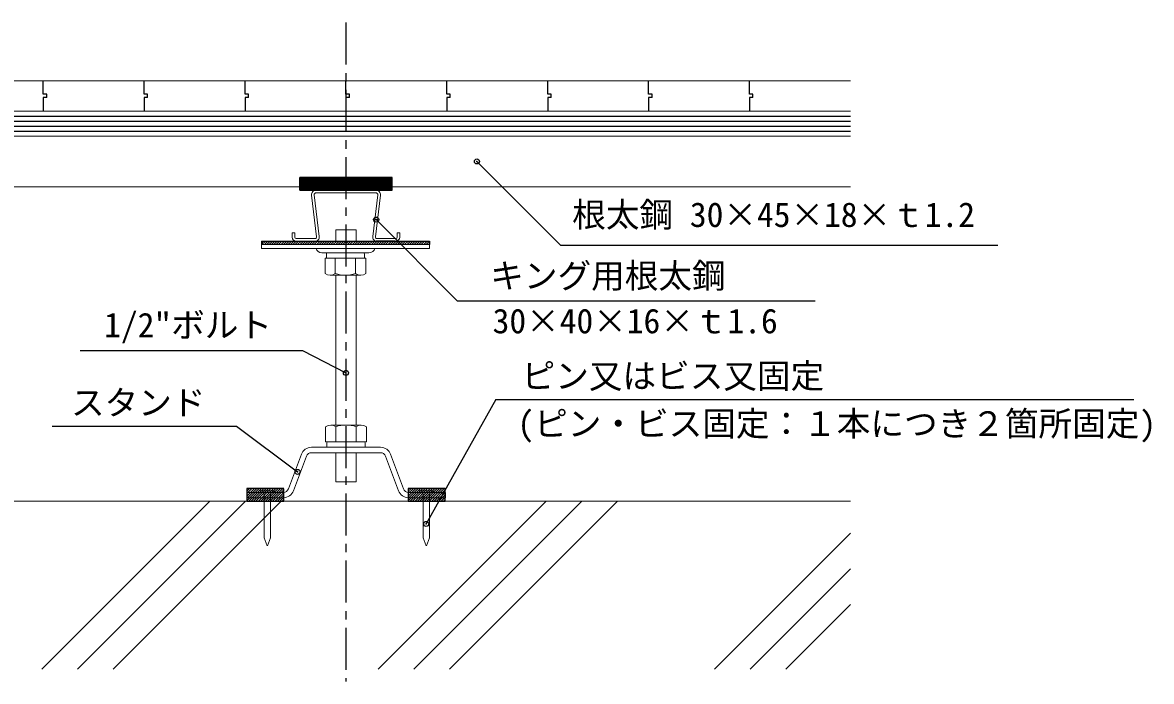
# Model space of a CAD drawing. Units: millimetres, scale not verified. Extents: x -1033 to 1029, y -737 to 700.
# Drawn here: x -572 to 99, y -428 to -36 of the extents above; entities that cross this region are included whole.
import ezdxf
from ezdxf.enums import TextEntityAlignment as Align

# ---------------------------------------------------------------- set-up
doc = ezdxf.new("R2010")
doc.units = ezdxf.units.MM
doc.header["$LTSCALE"] = 5
doc.header["$PDMODE"] = 32
doc.header["$PDSIZE"] = 3
doc.linetypes.add('CHAIN1', pattern=[8, 5, -1, 1, -1])
for name, color, linetype in [('0-0_中心線', 4, 'CHAIN1'), ('0-2_太線１', 3, 'Continuous'), ('0-4_細線', 4, 'Continuous'), ('0-6_文字', 7, 'Continuous')]:
    doc.layers.add(name, color=color, linetype=linetype)
doc.layers.add('0-1_中線', color=7, linetype='Continuous', lineweight=18)
doc.styles.add('ＭＳ ゴシック', font='')
doc.styles.get('ＭＳ ゴシック').set_extended_font_data('MS Gothic')

msp = doc.modelspace()

# ---------------------------------------------------------------- linework, layer by layer
at = {"layer": '0-0_中心線'}
msp.add_line((-380.012, -36.173), (-380.012, -428.024), dxfattribs=at)
at = {"layer": '0-1_中線'}
for p, q in [((-680.012, -70.773), (-80.012, -70.773)), ((-680.012, -88.773), (-80.012, -88.773)), ((-680.012, -103.773), (-80.012, -103.773)), ((-680.012, -133.773), (-407.512, -133.773)), ((-352.512, -133.773), (-80.012, -133.773)), ((-400.496, -138.904), (-397.548, -163.679)), ((-398.907, -138.715), (-395.959, -163.49)), ((-397.715, -135.773), (-362.309, -135.773)), ((-397.715, -137.373), (-380.012, -137.373)), ((-362.309, -137.373), (-380.012, -137.373)), ((-361.117, -138.715), (-364.065, -163.49)), ((-359.529, -138.904), (-362.476, -163.679)), ((-374.012, -159.364), (-386.012, -159.364)), ((-386.012, -166.173), (-386.012, -159.364)), ((-374.012, -166.173), (-374.012, -159.364)), ((-412.029, -161.173), (-410.429, -161.173)), ((-412.029, -163.773), (-412.029, -161.173)), ((-410.429, -161.173), (-410.429, -163.773)), ((-409.629, -164.573), (-398.343, -164.573)), ((-409.629, -166.173), (-398.343, -166.173)), ((-350.395, -164.573), (-361.682, -164.573)), ((-361.682, -166.173), (-350.395, -166.173)), ((-349.595, -161.173), (-349.595, -163.773)), ((-347.995, -161.173), (-349.595, -161.173)), ((-347.995, -161.173), (-347.995, -163.773)), ((-430.325, -168.173), (-330.325, -168.173)), ((-394.325, -173.173), (-380.325, -173.173)), ((-391.675, -173.673), (-391.675, -175.873)), ((-391.175, -173.173), (-369.475, -173.173)), ((-366.325, -173.173), (-380.325, -173.173)), ((-368.975, -173.673), (-368.975, -175.873)), ((-330.325, -168.173), (-330.325, -170.473)), ((-392.45, -176.373), (-392.45, -185.435)), ((-368.201, -176.373), (-392.45, -176.373)), ((-391.175, -176.373), (-369.475, -176.373)), ((-370.325, -176.373), (-390.325, -176.373)), ((-386.388, -185.435), (-386.388, -176.373)), ((-374.263, -185.435), (-374.263, -176.373)), ((-368.201, -185.435), (-368.201, -176.373)), ((-371.232, -186.373), (-389.419, -186.373)), ((-386.012, -186.373), (-386.012, -275.573)), ((-374.012, -186.373), (-374.012, -275.573)), ((-392.137, -276.511), (-392.137, -285.573)), ((-389.105, -275.573), (-370.919, -275.573)), ((-386.074, -276.511), (-386.074, -285.573)), ((-373.95, -276.511), (-373.95, -285.573)), ((-367.888, -285.573), (-367.888, -276.511)), ((-392.137, -285.573), (-367.888, -285.573)), ((-391.362, -288.273), (-391.362, -286.073)), ((-369.162, -285.573), (-390.862, -285.573)), ((-390.012, -285.573), (-370.012, -285.573)), ((-368.662, -288.273), (-368.662, -286.073)), ((-406.565, -292.936), (-414.236, -313.492)), ((-403.567, -294.055), (-411.237, -314.611)), ((-400.569, -288.773), (-380.012, -288.773)), ((-400.569, -291.973), (-380.012, -291.973)), ((-369.162, -288.773), (-390.862, -288.773)), ((-386.012, -291.973), (-386.012, -309.29)), ((-359.455, -288.773), (-380.012, -288.773)), ((-359.455, -291.973), (-380.012, -291.973)), ((-374.012, -291.973), (-374.012, -309.29)), ((-356.457, -294.055), (-348.787, -314.611)), ((-353.459, -292.936), (-345.789, -313.492)), ((-430.753, -314.573), (-430.753, -315.573)), ((-430.753, -314.573), (-422.753, -314.573)), ((-422.753, -314.573), (-422.753, -315.573)), ((-386.012, -309.29), (-374.012, -309.29)), ((-336.247, -314.573), (-336.247, -315.573)), ((-336.247, -314.573), (-328.247, -314.573)), ((-328.247, -314.573), (-328.247, -315.573)), ((-680.012, -320.773), (-80.012, -320.773)), ((-460.925, -320.773), (-560.925, -420.773)), ((-439.712, -320.773), (-539.712, -420.773)), ((-418.498, -320.773), (-518.498, -420.773)), ((-439.012, -315.573), (-439.012, -318.773)), ((-417.234, -315.573), (-439.012, -315.573)), ((-439.012, -318.773), (-417.234, -318.773)), ((-426.753, -315.573), (-430.753, -315.573)), ((-428.603, -316.573), (-428.603, -342.573)), ((-422.753, -315.573), (-426.753, -315.573)), ((-424.903, -316.573), (-424.903, -342.573)), ((-260.925, -320.773), (-360.925, -420.773)), ((-342.791, -315.573), (-321.012, -315.573)), ((-321.012, -318.773), (-342.791, -318.773)), ((-239.712, -320.773), (-339.712, -420.773)), ((-332.247, -315.573), (-336.247, -315.573)), ((-334.097, -316.573), (-334.097, -342.573)), ((-328.247, -315.573), (-332.247, -315.573)), ((-330.397, -316.573), (-330.397, -342.573)), ((-321.012, -318.773), (-321.012, -315.573)), ((-218.498, -320.773), (-318.498, -420.773)), ((-80.012, -339.861), (-160.925, -420.773)), ((-426.847, -347.32), (-428.603, -342.573)), ((-426.66, -347.32), (-424.903, -342.573)), ((-332.34, -347.32), (-334.097, -342.573)), ((-332.153, -347.32), (-330.397, -342.573)), ((-80.012, -361.074), (-139.712, -420.773)), ((-80.012, -382.287), (-118.498, -420.773))]:
    msp.add_line(p, q, dxfattribs=at)
msp.add_lwpolyline([(-330.325, -170.473), (-430.325, -170.473), (-430.325, -168.173)], dxfattribs=at)
for centre, radius, start, end in [((-397.715, -138.573), 2.8, 90, 185.86746), ((-397.715, -138.573), 1.2, 90, 185.86746), ((-362.309, -138.573), 2.8, 354.13252, 90), ((-362.309, -138.573), 1.2, 354.13252, 90), ((-409.629, -163.773), 2.4, 180, 270), ((-409.629, -163.773), 0.8, 180, 270), ((-398.343, -163.773), 2.4, 270, 6.78503), ((-398.343, -163.773), 0.8, 270, 6.78503), ((-361.682, -163.773), 2.4, 173.21495, 270), ((-361.682, -163.773), 0.8, 173.21495, 270), ((-350.395, -163.773), 2.4, 270, 0), ((-350.395, -163.773), 0.8, 270, 0), ((-394.325, -169.555), 3.619, 194.70476, 270), ((-391.175, -173.673), 0.5, 90, 180), ((-369.475, -173.673), 0.5, 0, 90), ((-366.325, -169.555), 3.619, 270, 345.29523), ((-391.175, -175.873), 0.5, 180, 270), ((-369.475, -175.873), 0.5, 270, 0), ((-389.419, -181.006), 5.367, 235.61575, 304.38425), ((-380.325, -166.311), 20.062, 252.41205, 287.58795), ((-371.232, -181.006), 5.367, 235.61575, 304.38425), ((-389.105, -280.94), 5.367, 55.61575, 124.38425), ((-380.012, -295.635), 20.062, 72.41205, 107.58795), ((-370.919, -280.94), 5.367, 55.61575, 124.38425), ((-390.862, -286.073), 0.5, 90, 180), ((-390.862, -288.273), 0.5, 180, 270), ((-369.162, -286.073), 0.5, 0, 90), ((-369.162, -288.273), 0.5, 270, 0), ((-400.569, -295.173), 6.4, 90, 159.53773), ((-400.569, -295.173), 3.2, 90, 159.53773), ((-359.455, -295.173), 6.4, 20.46227, 90), ((-359.455, -295.173), 3.2, 20.46227, 90), ((-417.234, -312.373), 3.2, 270, 339.53773), ((-417.234, -312.373), 6.4, 270, 339.53773), ((-342.791, -312.373), 6.4, 200.46227, 270), ((-342.791, -312.373), 3.2, 200.46227, 270), ((-429.603, -316.573), 1, 0, 90), ((-423.903, -316.573), 1, 90, 180), ((-335.097, -316.573), 1, 0, 90), ((-329.397, -316.573), 1, 90, 180)]:
    msp.add_arc(centre, radius, start, end, dxfattribs=at)
at = {"layer": '0-2_太線１'}
for p, q in [((-680.012, -91.773), (-80.012, -91.773)), ((-680.012, -94.773), (-80.012, -94.773)), ((-680.012, -97.773), (-80.012, -97.773)), ((-680.012, -100.773), (-80.012, -100.773)), ((-352.512, -128.273), (-407.512, -128.273)), ((-407.512, -131.687), (-404.099, -128.273)), ((-407.512, -130.98), (-404.806, -128.273)), ((-407.512, -130.273), (-405.513, -128.273)), ((-407.512, -129.566), (-406.22, -128.273)), ((-407.512, -128.858), (-406.927, -128.273)), ((-407.512, -135.773), (-407.512, -128.273)), ((-407.512, -135.222), (-402.563, -130.273)), ((-407.512, -134.515), (-403.27, -130.273)), ((-407.512, -133.101), (-404.684, -130.273)), ((-407.512, -132.394), (-405.512, -130.394)), ((-407.512, -133.808), (-405.512, -131.808)), ((-407.356, -135.773), (-399.856, -128.273)), ((-406.649, -135.773), (-399.149, -128.273)), ((-405.942, -135.773), (-398.442, -128.273)), ((-405.512, -130.394), (-403.391, -128.273)), ((-405.512, -131.808), (-401.977, -128.273)), ((-405.235, -135.773), (-397.735, -128.273)), ((-404.684, -130.273), (-402.684, -128.273)), ((-404.528, -135.773), (-397.028, -128.273)), ((-403.82, -135.773), (-396.32, -128.273)), ((-403.27, -130.273), (-401.27, -128.273)), ((-403.113, -135.773), (-395.613, -128.273)), ((-402.563, -130.273), (-400.563, -128.273)), ((-402.406, -135.773), (-394.906, -128.273)), ((-401.699, -135.773), (-394.199, -128.273)), ((-400.992, -135.773), (-393.492, -128.273)), ((-400.285, -135.773), (-392.785, -128.273)), ((-399.578, -135.773), (-392.078, -128.273)), ((-398.871, -135.773), (-391.371, -128.273)), ((-398.164, -135.773), (-390.664, -128.273)), ((-397.456, -135.773), (-389.956, -128.273)), ((-396.749, -135.773), (-389.249, -128.273)), ((-396.042, -135.773), (-388.542, -128.273)), ((-395.335, -135.773), (-387.835, -128.273)), ((-394.628, -135.773), (-387.128, -128.273)), ((-393.921, -135.773), (-386.421, -128.273)), ((-393.214, -135.773), (-385.714, -128.273)), ((-392.507, -135.773), (-387.127, -130.394)), ((-391.8, -135.773), (-386.3, -130.273)), ((-391.092, -135.773), (-387.127, -131.808)), ((-390.385, -135.773), (-384.885, -130.273)), ((-389.678, -135.773), (-384.178, -130.273)), ((-388.971, -135.773), (-381.471, -128.273)), ((-388.264, -135.773), (-380.764, -128.273)), ((-387.557, -135.773), (-380.057, -128.273)), ((-387.127, -131.808), (-383.592, -128.273)), ((-387.127, -130.394), (-385.007, -128.273)), ((-386.85, -135.773), (-379.35, -128.273)), ((-386.3, -130.273), (-384.3, -128.273)), ((-386.143, -135.773), (-378.643, -128.273)), ((-385.436, -135.773), (-377.936, -128.273)), ((-384.885, -130.273), (-382.885, -128.273)), ((-384.729, -135.773), (-377.229, -128.273)), ((-384.178, -130.273), (-382.178, -128.273)), ((-384.021, -135.773), (-376.521, -128.273)), ((-383.314, -135.773), (-375.814, -128.273)), ((-382.607, -135.773), (-375.107, -128.273)), ((-381.9, -135.773), (-374.4, -128.273)), ((-381.193, -135.773), (-373.693, -128.273)), ((-380.486, -135.773), (-372.986, -128.273)), ((-379.779, -135.773), (-372.279, -128.273)), ((-379.072, -135.773), (-371.572, -128.273)), ((-378.365, -135.773), (-370.865, -128.273)), ((-377.657, -135.773), (-370.157, -128.273)), ((-376.95, -135.773), (-369.45, -128.273)), ((-376.243, -135.773), (-368.743, -128.273)), ((-375.536, -135.773), (-368.036, -128.273)), ((-374.829, -135.773), (-367.329, -128.273)), ((-374.122, -135.773), (-366.622, -128.273)), ((-373.415, -135.773), (-365.915, -128.273)), ((-372.708, -135.773), (-365.208, -128.273)), ((-372.001, -135.773), (-364.501, -128.273)), ((-371.293, -135.773), (-363.793, -128.273)), ((-370.586, -135.773), (-363.086, -128.273)), ((-369.879, -135.773), (-362.379, -128.273)), ((-369.172, -135.773), (-361.672, -128.273)), ((-368.465, -135.773), (-360.965, -128.273)), ((-367.758, -135.773), (-360.258, -128.273)), ((-367.051, -135.773), (-359.551, -128.273)), ((-366.344, -135.773), (-358.844, -128.273)), ((-365.637, -135.773), (-358.137, -128.273)), ((-364.93, -135.773), (-357.43, -128.273)), ((-364.222, -135.773), (-356.722, -128.273)), ((-363.515, -135.773), (-356.015, -128.273)), ((-362.808, -135.773), (-355.308, -128.273)), ((-362.101, -135.773), (-354.601, -128.273)), ((-361.394, -135.773), (-353.894, -128.273)), ((-360.687, -135.773), (-353.187, -128.273)), ((-359.98, -135.773), (-352.512, -128.306)), ((-359.273, -135.773), (-352.512, -129.013)), ((-358.566, -135.773), (-352.512, -129.72)), ((-357.858, -135.773), (-352.512, -130.427)), ((-357.151, -135.773), (-352.512, -131.134)), ((-356.444, -135.773), (-352.512, -131.841)), ((-355.737, -135.773), (-352.512, -132.548)), ((-355.03, -135.773), (-352.512, -133.255)), ((-354.323, -135.773), (-352.512, -133.962)), ((-352.512, -135.773), (-352.512, -128.273)), ((-407.512, -135.773), (-352.512, -135.773)), ((-353.616, -135.773), (-352.512, -134.67)), ((-352.909, -135.773), (-352.512, -135.377)), ((-430.325, -166.173), (-430.325, -168.173)), ((-429.387, -166.173), (-430.325, -167.112)), ((-427.973, -166.173), (-429.973, -168.173)), ((-426.558, -166.173), (-428.558, -168.173)), ((-425.144, -166.173), (-427.144, -168.173)), ((-423.73, -166.173), (-425.73, -168.173)), ((-422.316, -166.173), (-424.316, -168.173)), ((-420.901, -166.173), (-422.901, -168.173)), ((-419.487, -166.173), (-421.487, -168.173)), ((-418.073, -166.173), (-420.073, -168.173)), ((-416.659, -166.173), (-418.659, -168.173)), ((-415.245, -166.173), (-417.245, -168.173)), ((-413.83, -166.173), (-415.83, -168.173)), ((-412.416, -166.173), (-414.416, -168.173)), ((-411.002, -166.173), (-413.002, -168.173)), ((-409.588, -166.173), (-411.588, -168.173)), ((-408.174, -166.173), (-410.174, -168.173)), ((-409.942, -166.173), (-398.656, -166.173)), ((-409.942, -166.173), (-398.656, -166.173)), ((-406.759, -166.173), (-408.759, -168.173)), ((-405.345, -166.173), (-407.345, -168.173)), ((-403.931, -166.173), (-405.931, -168.173)), ((-402.517, -166.173), (-404.517, -168.173)), ((-401.102, -166.173), (-403.102, -168.173)), ((-399.688, -166.173), (-401.688, -168.173)), ((-398.274, -166.173), (-400.274, -168.173)), ((-396.86, -166.173), (-398.86, -168.173)), ((-395.446, -166.173), (-397.446, -168.173)), ((-394.031, -166.173), (-396.031, -168.173)), ((-392.617, -166.173), (-394.617, -168.173)), ((-391.203, -166.173), (-393.203, -168.173)), ((-389.789, -166.173), (-391.789, -168.173)), ((-388.375, -166.173), (-390.375, -168.173)), ((-386.96, -166.173), (-388.96, -168.173)), ((-385.546, -166.173), (-387.546, -168.173)), ((-384.132, -166.173), (-386.132, -168.173)), ((-382.718, -166.173), (-384.718, -168.173)), ((-381.303, -166.173), (-383.303, -168.173)), ((-379.889, -166.173), (-381.889, -168.173)), ((-378.475, -166.173), (-380.475, -168.173)), ((-377.061, -166.173), (-379.061, -168.173)), ((-375.647, -166.173), (-377.647, -168.173)), ((-374.232, -166.173), (-376.232, -168.173)), ((-372.818, -166.173), (-374.818, -168.173)), ((-371.404, -166.173), (-373.404, -168.173)), ((-369.99, -166.173), (-371.99, -168.173)), ((-368.576, -166.173), (-370.576, -168.173)), ((-367.161, -166.173), (-369.161, -168.173)), ((-365.747, -166.173), (-367.747, -168.173)), ((-364.333, -166.173), (-366.333, -168.173)), ((-362.919, -166.173), (-364.919, -168.173)), ((-361.504, -166.173), (-363.504, -168.173)), ((-360.09, -166.173), (-362.09, -168.173)), ((-350.709, -166.173), (-361.995, -166.173)), ((-358.676, -166.173), (-360.676, -168.173)), ((-357.262, -166.173), (-359.262, -168.173)), ((-355.848, -166.173), (-357.848, -168.173)), ((-354.433, -166.173), (-356.433, -168.173)), ((-353.019, -166.173), (-355.019, -168.173)), ((-351.605, -166.173), (-353.605, -168.173)), ((-350.191, -166.173), (-352.191, -168.173)), ((-348.777, -166.173), (-350.777, -168.173)), ((-347.362, -166.173), (-349.362, -168.173)), ((-345.948, -166.173), (-347.948, -168.173)), ((-344.534, -166.173), (-346.534, -168.173)), ((-343.12, -166.173), (-345.12, -168.173)), ((-341.705, -166.173), (-343.705, -168.173)), ((-340.291, -166.173), (-342.291, -168.173)), ((-338.877, -166.173), (-340.877, -168.173)), ((-337.463, -166.173), (-339.463, -168.173)), ((-336.049, -166.173), (-338.049, -168.173)), ((-334.634, -166.173), (-336.634, -168.173)), ((-333.22, -166.173), (-335.22, -168.173)), ((-331.806, -166.173), (-333.806, -168.173)), ((-330.392, -166.173), (-332.392, -168.173)), ((-330.325, -167.521), (-330.978, -168.173)), ((-439.012, -316.354), (-435.931, -313.273)), ((-439.012, -317.768), (-434.517, -313.273)), ((-439.012, -319.183), (-433.103, -313.273)), ((-439.012, -320.597), (-431.688, -313.273)), ((-439.012, -314.94), (-437.345, -313.273)), ((-439.012, -313.273), (-439.012, -320.773)), ((-417.012, -313.273), (-439.012, -313.273)), ((-437.774, -320.773), (-430.274, -313.273)), ((-436.36, -320.773), (-428.86, -313.273)), ((-434.946, -320.773), (-427.446, -313.273)), ((-433.532, -320.773), (-426.032, -313.273)), ((-432.117, -320.773), (-424.617, -313.273)), ((-430.703, -320.773), (-423.203, -313.273)), ((-429.289, -320.773), (-421.789, -313.273)), ((-427.875, -320.773), (-420.375, -313.273)), ((-426.461, -320.773), (-418.961, -313.273)), ((-425.046, -320.773), (-417.546, -313.273)), ((-423.632, -320.773), (-417.012, -314.153)), ((-417.012, -320.773), (-417.012, -313.573)), ((-343.012, -316.354), (-339.931, -313.273)), ((-343.012, -317.768), (-338.517, -313.273)), ((-343.012, -319.183), (-337.103, -313.273)), ((-343.012, -320.597), (-335.688, -313.273)), ((-343.012, -314.94), (-341.345, -313.273)), ((-343.012, -313.273), (-343.012, -320.773)), ((-321.012, -313.273), (-343.012, -313.273)), ((-341.774, -320.773), (-334.274, -313.273)), ((-340.36, -320.773), (-332.86, -313.273)), ((-338.946, -320.773), (-331.446, -313.273)), ((-337.532, -320.773), (-330.032, -313.273)), ((-336.117, -320.773), (-328.617, -313.273)), ((-334.703, -320.773), (-327.203, -313.273)), ((-333.289, -320.773), (-325.789, -313.273)), ((-331.875, -320.773), (-324.375, -313.273)), ((-330.461, -320.773), (-322.961, -313.273)), ((-329.046, -320.773), (-321.546, -313.273)), ((-327.632, -320.773), (-321.012, -314.153)), ((-321.012, -320.773), (-321.012, -313.273)), ((-439.012, -320.773), (-417.012, -320.773)), ((-422.218, -320.773), (-417.012, -315.567)), ((-420.804, -320.773), (-417.012, -316.982)), ((-419.389, -320.773), (-417.012, -318.396)), ((-417.975, -320.773), (-417.012, -319.81)), ((-343.012, -320.773), (-321.012, -320.773)), ((-326.218, -320.773), (-321.012, -315.567)), ((-324.804, -320.773), (-321.012, -316.982)), ((-323.389, -320.773), (-321.012, -318.396)), ((-321.975, -320.773), (-321.012, -319.81))]:
    msp.add_line(p, q, dxfattribs=at)
at = {"layer": '0-2_太線１', "color": 7}
msp.add_line((-321.012, -315.573), (-321.012, -318.773), dxfattribs=at)
at = {"layer": '0-2_太線１'}
for points in [[(-430.325, -166.173), (-330.325, -166.173), (-330.325, -168.173)], [(-350.709, -166.173), (-361.995, -166.173), (-350.709, -166.173)]]:
    msp.add_lwpolyline(points, dxfattribs=at)
at = {"layer": '0-4_細線'}
for points in [[(-558.012, -80.773), (-558.012, -78.773), (-560.012, -78.773), (-560.012, -70.773)], [(-498.012, -80.773), (-498.012, -78.773), (-500.012, -78.773), (-500.012, -70.773)], [(-438.012, -80.773), (-438.012, -78.773), (-440.012, -78.773), (-440.012, -70.773)], [(-378.012, -80.773), (-378.012, -78.773), (-380.012, -78.773), (-380.012, -70.773)], [(-318.012, -80.773), (-318.012, -78.773), (-320.012, -78.773), (-320.012, -70.773)], [(-258.012, -80.773), (-258.012, -78.773), (-260.012, -78.773), (-260.012, -70.773)], [(-198.012, -80.773), (-198.012, -78.773), (-200.012, -78.773), (-200.012, -70.773)], [(-138.012, -80.773), (-138.012, -78.773), (-140.012, -78.773), (-140.012, -70.773)], [(-558.012, -80.773), (-560.012, -80.773), (-560.012, -88.773)], [(-498.012, -80.773), (-500.012, -80.773), (-500.012, -88.773)], [(-438.012, -80.773), (-440.012, -80.773), (-440.012, -88.773)], [(-378.012, -80.773), (-380.012, -80.773), (-380.012, -88.773)], [(-318.012, -80.773), (-320.012, -80.773), (-320.012, -88.773)], [(-258.012, -80.773), (-260.012, -80.773), (-260.012, -88.773)], [(-198.012, -80.773), (-200.012, -80.773), (-200.012, -88.773)], [(-138.012, -80.773), (-140.012, -80.773), (-140.012, -88.773)]]:
    msp.add_lwpolyline(points, dxfattribs=at)
at = {"layer": '0-6_文字'}
for p, q in [((-362.056, -153.376), (-313.857, -201.575)), ((-313.857, -201.575), (-101.002, -201.575)), ((-538.057, -231.261), (-405.907, -231.261)), ((-405.907, -231.261), (-380.012, -244.573)), ((-290.849, -260.343), (-332.247, -334.34)), ((-290.849, -260.343), (88.568, -260.343)), ((-554.697, -276.168), (-445.026, -276.168)), ((-445.026, -276.168), (-408.761, -303.397))]:
    msp.add_line(p, q, dxfattribs=at)
msp.add_lwpolyline([(-302.16, -118.773), (-252.424, -168.509), (7.595, -168.509)], dxfattribs=at)
for p in [(-302.16, -118.773), (-362.056, -153.376), (-380.012, -244.573), (-408.761, -303.397), (-332.247, -334.34)]:
    msp.add_point(p, dxfattribs=at)

# ---------------------------------------------------------------- texts
at = {"layer": '0-6_文字', "style": 'ＭＳ ゴシック'}
for s, p in [('根太鋼 30×45×18×ｔ1.2', (-245.468, -162.153)), ('キング用根太鋼', (-294.205, -198.473)), ('1/2"ボルト', (-523.859, -227.788)), ('30×40×16×ｔ1.6', (-292.815, -225.389)), ('ピン又はビス又固定', (-275.56, -258.034)), ('スタンド', (-543.559, -273.969)), ('(ピン・ビス固定：１本につき２箇所固定)', (-278.075, -286.437))]:
    msp.add_text(s, height=14.66, dxfattribs=at).set_placement(p, align=Align.BOTTOM_LEFT)

doc.saveas('drawing.dxf')
